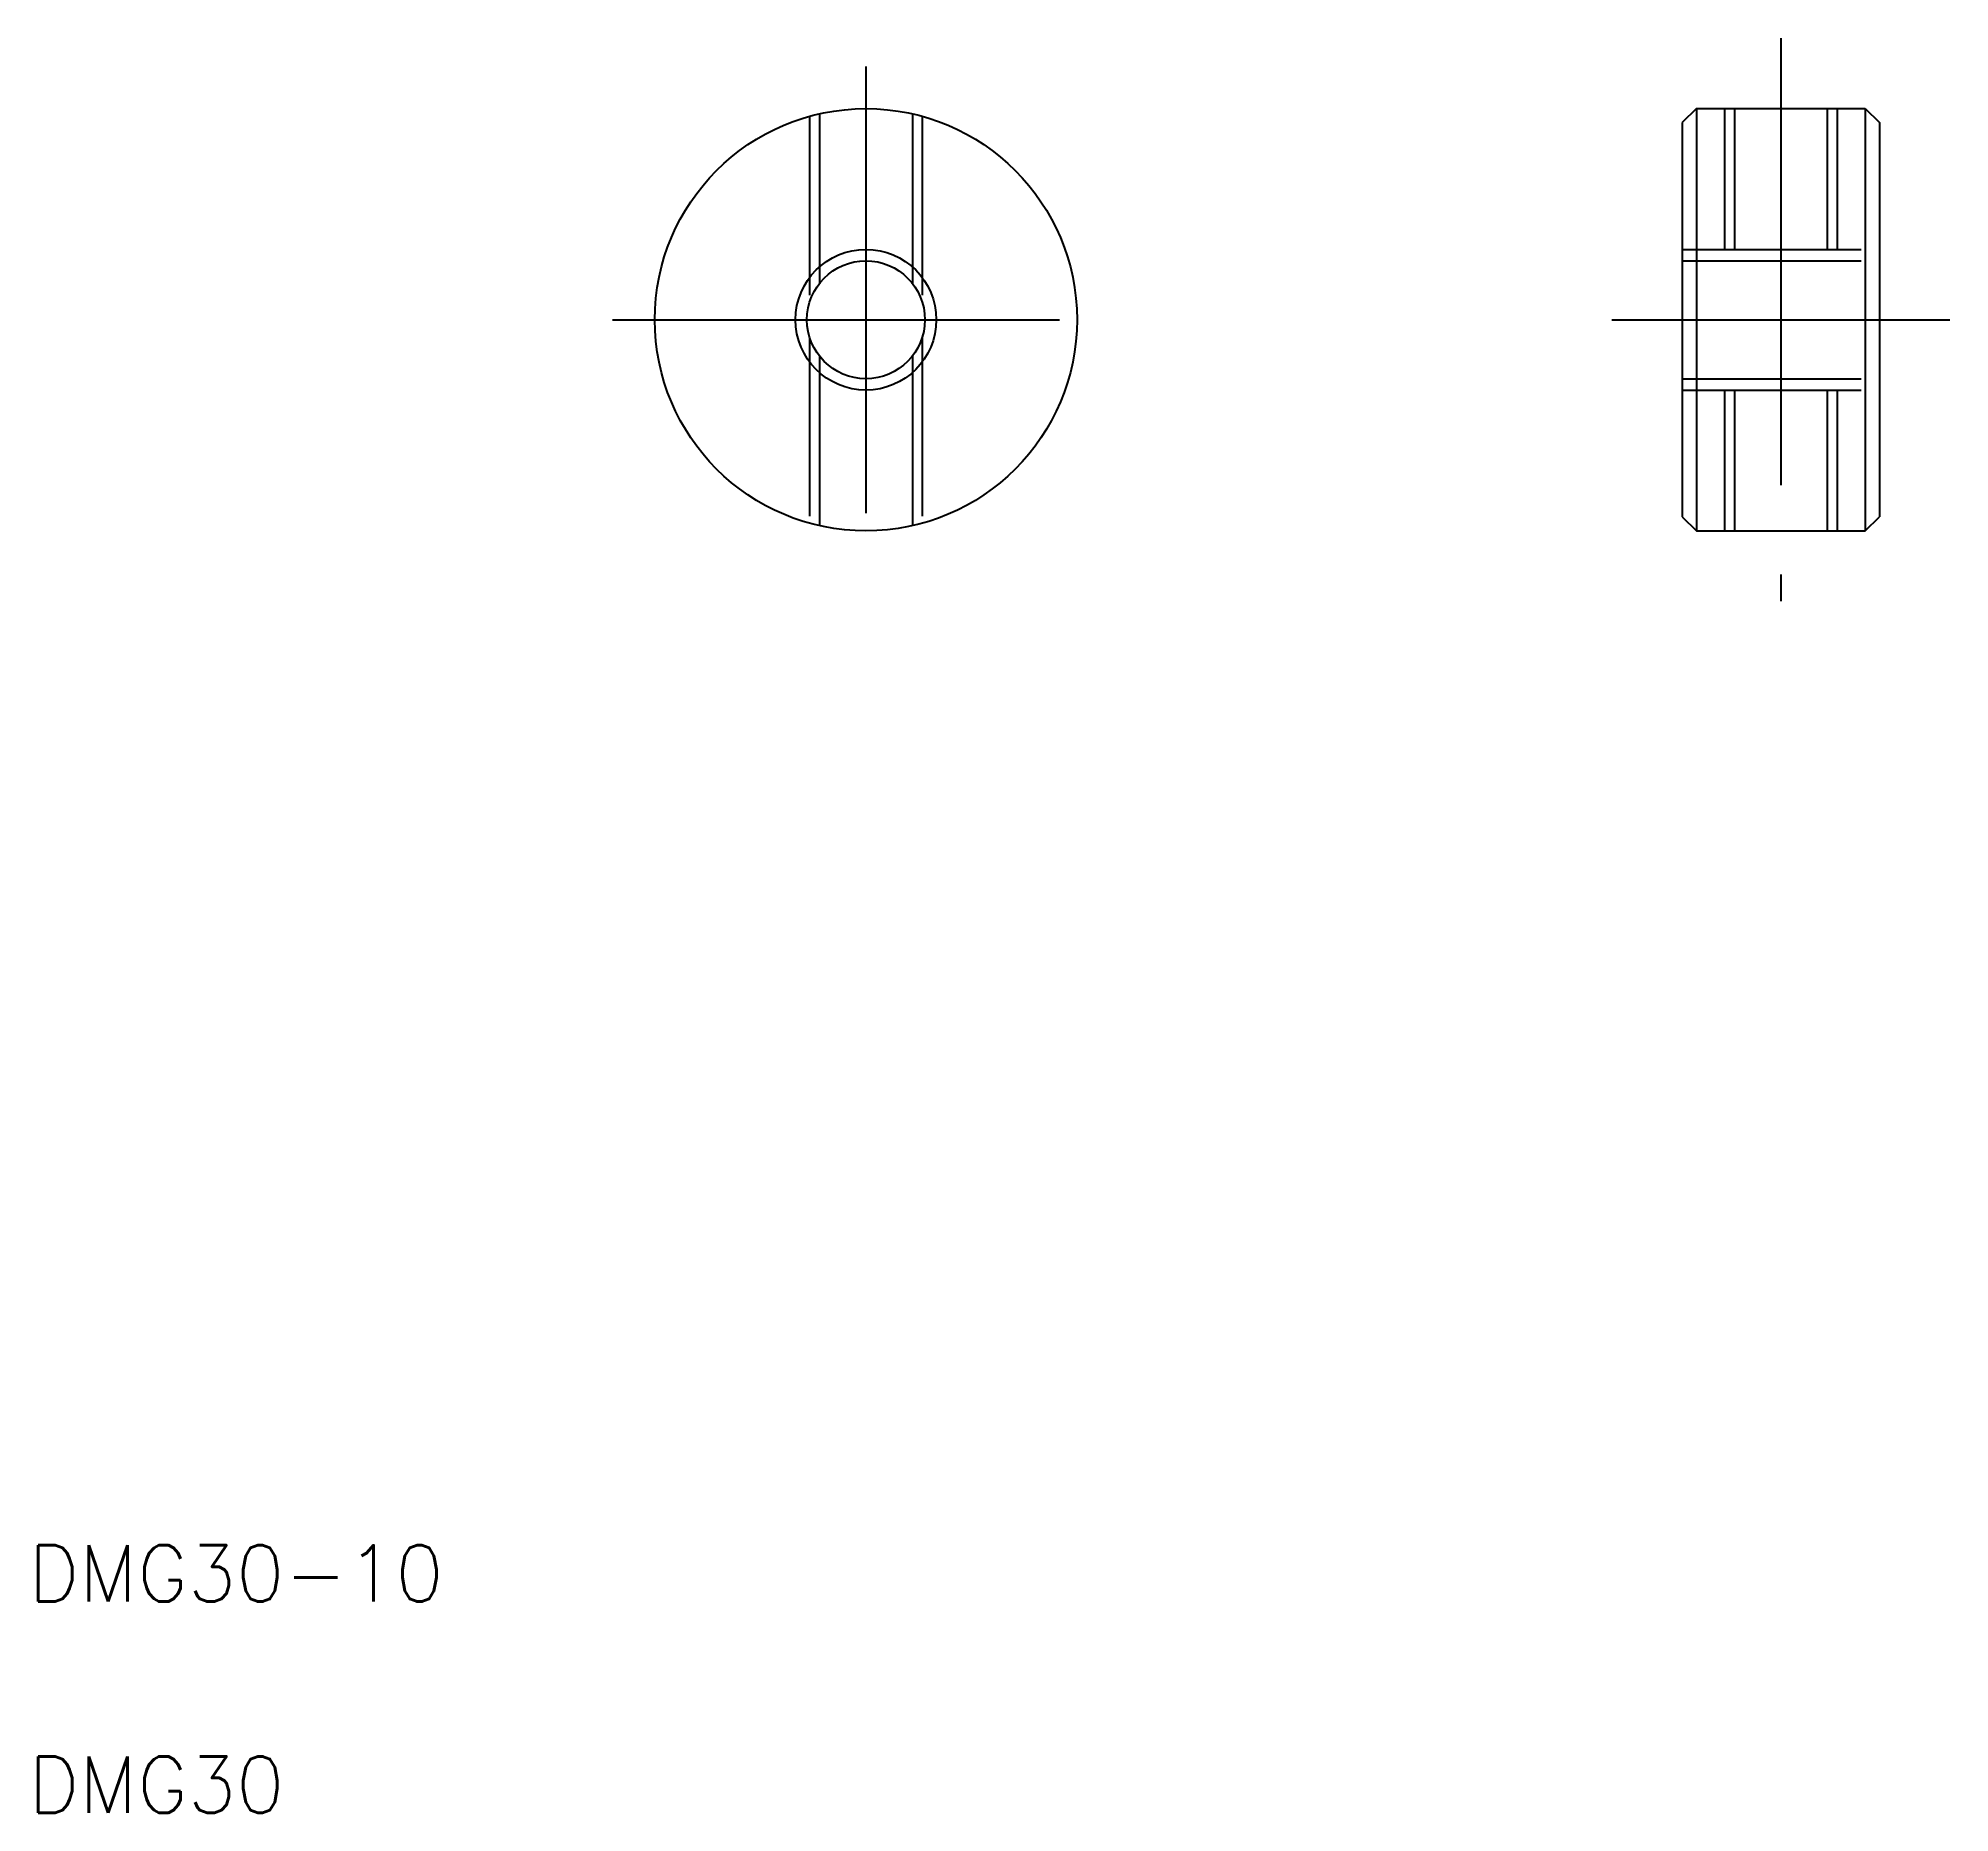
# Model space of a CAD drawing. Extents: x 11 to 146, y 10 to 136.
import ezdxf

# ---------------------------------------------------------------- set-up
doc = ezdxf.new("R2010")
doc.units = 0
doc.linetypes.add('CENTER', pattern=[50.8, 31.75, -6.35, 6.35, -6.35])
doc.linetypes.add('DASHED', pattern=[19.05, 12.7, -6.35])
doc.layers.get('0').update_dxf_attribs({"linetype": 'CONTINUOUS'})
doc.layers.add('CENTER', color=1, linetype='CENTER')
doc.styles.get("Standard").update_dxf_attribs({"font": 'txt', "bigfont": 'BIGFONT'})

msp = doc.modelspace()

# ---------------------------------------------------------------- linework, layer by layer
at = {"color": 3, "linetype": 'DASHED'}
for p, q in [((65.49, 130.5), (65.49, 117.29)), ((66.19, 130.68), (66.19, 118.63)), ((72.79, 130.68), (72.79, 118.63)), ((73.49, 130.5), (73.49, 117.29)), ((130.49, 131.05), (130.49, 121.05)), ((131.19, 131.05), (131.19, 121.05)), ((137.79, 131.05), (137.79, 121.05)), ((138.49, 131.05), (138.49, 121.05)), ((127.49, 121.05), (141.49, 121.05)), ((127.49, 120.24), (141.49, 120.24)), ((65.49, 114.8), (65.49, 101.59)), ((73.49, 114.8), (73.49, 101.59)), ((66.19, 113.46), (66.19, 101.41)), ((72.79, 113.46), (72.79, 101.41)), ((127.49, 111.86), (141.49, 111.86)), ((127.49, 111.05), (141.49, 111.05)), ((130.49, 111.05), (130.49, 101.05)), ((131.19, 111.05), (131.19, 101.05)), ((137.79, 111.05), (137.79, 101.05)), ((138.49, 111.05), (138.49, 101.05))]:
    msp.add_line(p, q, dxfattribs=at)
for p, q in [((128.49, 131.05), (127.49, 130.05)), ((128.49, 131.05), (128.49, 101.05)), ((128.49, 131.05), (140.49, 131.05)), ((140.49, 131.05), (140.49, 101.05)), ((140.49, 131.05), (141.49, 130.05)), ((127.49, 130.05), (127.49, 102.05)), ((141.49, 130.05), (141.49, 102.05)), ((141.49, 123.05), (141.49, 123.05)), ((141.49, 116.05), (141.49, 116.05)), ((127.49, 102.05), (128.49, 101.05)), ((140.49, 101.05), (141.49, 102.05)), ((128.49, 101.05), (140.49, 101.05))]:
    msp.add_line(p, q)
for radius in [15, 4.19]:
    msp.add_circle((69.49, 116.05), radius)
at = {"color": 3}
msp.add_circle((69.49, 116.05), 5, dxfattribs=at)
at = {"layer": 'CENTER', "color": 1, "linetype": 'CENTER'}
for p, q in [((134.49, 136.05), (134.49, 96.05)), ((69.49, 134.05), (69.49, 98.05)), ((51.49, 116.05), (87.49, 116.05)), ((122.49, 116.05), (146.49, 116.05))]:
    msp.add_line(p, q, dxfattribs=at)

# ---------------------------------------------------------------- texts
for s, p in [('DMG30-10', (10, 25)), ('DMG30', (10, 10))]:
    msp.add_text(s, height=4).set_placement(p)

doc.saveas('drawing.dxf')
